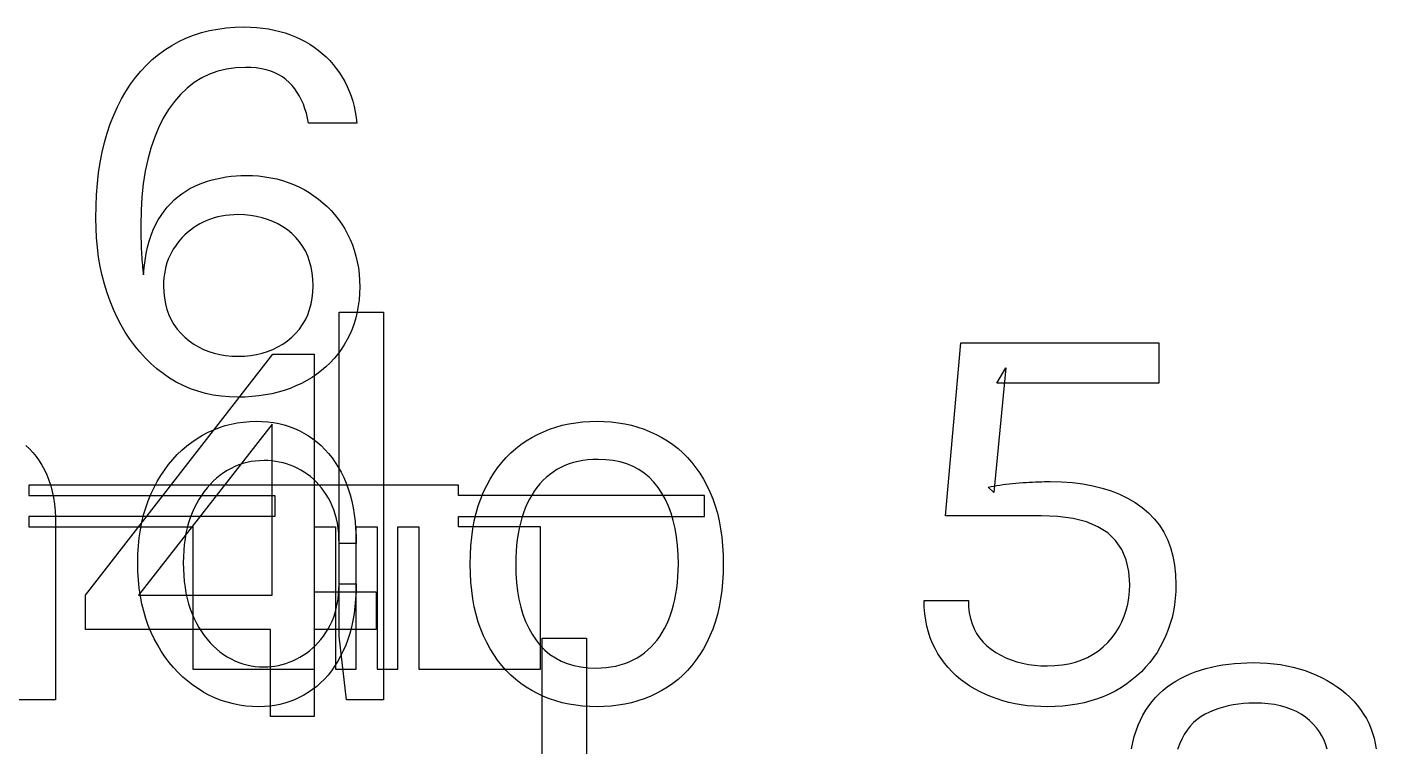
# Model space of a CAD drawing. Header units: millimetres. Extents: x -9.5 to 46, y -0.8 to 34.7.
# Drawn here: x 17.22 to 45.69, y 19.02 to 34.19 of the extents above; entities that cross this region are included whole.
import ezdxf

# ---------------------------------------------------------------- set-up
doc = ezdxf.new("R2010")
doc.units = ezdxf.units.MM
doc.layers.get('0').update_dxf_attribs({"linetype": 'CONTINUOUS'})

msp = doc.modelspace()

# ---------------------------------------------------------------- linework, layer by layer
for p, q in [((21.247, 34.149), (21.428, 34.173)), ((21.428, 34.173), (21.614, 34.187)), ((21.614, 34.187), (21.806, 34.192)), ((21.806, 34.192), (21.806, 34.192)), ((21.806, 34.192), (21.939, 34.19)), ((21.939, 34.19), (22.068, 34.182)), ((22.068, 34.182), (22.195, 34.169)), ((22.195, 34.169), (22.318, 34.151)), ((20.275, 33.803), (20.423, 33.885)), ((20.423, 33.885), (20.577, 33.957)), ((20.577, 33.957), (20.737, 34.019)), ((20.737, 34.019), (20.901, 34.072)), ((20.901, 34.072), (21.071, 34.115)), ((21.071, 34.115), (21.247, 34.149)), ((22.318, 34.151), (22.438, 34.128)), ((22.438, 34.128), (22.555, 34.1)), ((22.555, 34.1), (22.669, 34.067)), ((22.669, 34.067), (22.779, 34.029)), ((22.779, 34.029), (22.887, 33.986)), ((22.887, 33.986), (22.991, 33.937)), ((22.991, 33.937), (23.091, 33.884)), ((23.091, 33.884), (23.188, 33.827)), ((19.864, 33.503), (19.995, 33.612)), ((19.995, 33.612), (20.132, 33.712)), ((20.132, 33.712), (20.275, 33.803)), ((23.188, 33.827), (23.28, 33.766)), ((23.28, 33.766), (23.369, 33.701)), ((23.369, 33.701), (23.453, 33.632)), ((23.453, 33.632), (23.533, 33.559)), ((19.622, 33.261), (19.74, 33.386)), ((19.74, 33.386), (19.864, 33.503)), ((21.628, 33.331), (21.435, 33.305)), ((21.83, 33.34), (21.628, 33.331)), ((21.948, 33.337), (21.83, 33.34)), ((21.83, 33.34), (21.83, 33.34)), ((22.061, 33.327), (21.948, 33.337)), ((22.168, 33.312), (22.061, 33.327)), ((22.269, 33.289), (22.168, 33.312)), ((23.533, 33.559), (23.609, 33.482)), ((23.609, 33.482), (23.681, 33.401)), ((23.681, 33.401), (23.749, 33.315)), ((23.749, 33.315), (23.813, 33.226)), ((19.406, 32.984), (19.511, 33.126)), ((19.511, 33.126), (19.622, 33.261)), ((20.909, 33.117), (20.751, 33.019)), ((21.075, 33.198), (20.909, 33.117)), ((21.251, 33.26), (21.075, 33.198)), ((21.435, 33.305), (21.251, 33.26)), ((22.364, 33.261), (22.269, 33.289)), ((22.453, 33.226), (22.364, 33.261)), ((22.537, 33.184), (22.453, 33.226)), ((22.615, 33.137), (22.537, 33.184)), ((22.687, 33.083), (22.615, 33.137)), ((22.754, 33.022), (22.687, 33.083)), ((22.815, 32.956), (22.754, 33.022)), ((23.813, 33.226), (23.872, 33.134)), ((23.872, 33.134), (23.927, 33.038)), ((23.927, 33.038), (23.976, 32.939)), ((19.216, 32.673), (19.308, 32.833)), ((19.308, 32.833), (19.406, 32.984)), ((20.463, 32.77), (20.332, 32.619)), ((20.603, 32.904), (20.463, 32.77)), ((20.751, 33.019), (20.603, 32.904)), ((22.872, 32.886), (22.815, 32.956)), ((22.924, 32.811), (22.872, 32.886)), ((22.972, 32.732), (22.924, 32.811)), ((23.976, 32.939), (24.02, 32.837)), ((24.02, 32.837), (24.06, 32.733)), ((19.052, 32.329), (19.131, 32.506)), ((19.131, 32.506), (19.216, 32.673)), ((20.332, 32.619), (20.21, 32.449)), ((23.015, 32.649), (22.972, 32.732)), ((23.053, 32.561), (23.015, 32.649)), ((23.087, 32.468), (23.053, 32.561)), ((23.117, 32.371), (23.087, 32.468)), ((24.06, 32.733), (24.094, 32.625)), ((24.094, 32.625), (24.123, 32.514)), ((24.123, 32.514), (24.148, 32.401)), ((18.98, 32.145), (19.052, 32.329)), ((20.098, 32.265), (19.998, 32.067)), ((20.21, 32.449), (20.098, 32.265)), ((23.142, 32.27), (23.117, 32.371)), ((23.162, 32.164), (23.142, 32.27)), ((24.148, 32.401), (24.167, 32.284)), ((24.167, 32.284), (24.182, 32.164)), ((18.859, 31.755), (18.916, 31.953)), ((18.916, 31.953), (18.98, 32.145)), ((19.998, 32.067), (19.91, 31.856)), ((24.182, 32.164), (23.162, 32.164)), ((24.182, 32.164), (24.182, 32.164)), ((18.81, 31.549), (18.859, 31.755)), ((19.834, 31.632), (19.769, 31.395)), ((19.91, 31.856), (19.834, 31.632)), ((18.734, 31.115), (18.768, 31.335)), ((18.768, 31.335), (18.81, 31.549)), ((19.769, 31.395), (19.716, 31.146)), ((18.708, 30.887), (18.734, 31.115)), ((19.716, 31.146), (19.675, 30.883)), ((21.327, 31.012), (21.428, 31.029)), ((21.428, 31.029), (21.53, 31.043)), ((21.53, 31.043), (21.633, 31.053)), ((21.633, 31.053), (21.737, 31.058)), ((21.737, 31.058), (21.842, 31.06)), ((21.842, 31.06), (21.842, 31.06)), ((21.842, 31.06), (21.977, 31.057)), ((21.977, 31.057), (22.11, 31.048)), ((22.11, 31.048), (22.24, 31.033)), ((22.24, 31.033), (22.367, 31.012)), ((18.689, 30.652), (18.708, 30.887)), ((19.675, 30.883), (19.645, 30.607)), ((20.57, 30.729), (20.657, 30.781)), ((20.657, 30.781), (20.747, 30.827)), ((20.747, 30.827), (20.84, 30.868)), ((20.84, 30.868), (20.935, 30.905)), ((20.935, 30.905), (21.032, 30.937)), ((21.032, 30.937), (21.129, 30.966)), ((21.129, 30.966), (21.228, 30.991)), ((21.228, 30.991), (21.327, 31.012)), ((22.367, 31.012), (22.491, 30.985)), ((22.491, 30.985), (22.612, 30.952)), ((22.612, 30.952), (22.73, 30.913)), ((22.73, 30.913), (22.846, 30.868)), ((22.846, 30.868), (22.959, 30.817)), ((22.959, 30.817), (23.069, 30.76)), ((23.069, 30.76), (23.175, 30.698)), ((18.678, 30.41), (18.689, 30.652)), ((19.645, 30.607), (19.628, 30.318)), ((20.183, 30.39), (20.254, 30.469)), ((20.254, 30.469), (20.328, 30.542)), ((20.328, 30.542), (20.406, 30.609)), ((20.406, 30.609), (20.486, 30.672)), ((20.486, 30.672), (20.57, 30.729)), ((23.175, 30.698), (23.277, 30.631)), ((23.277, 30.631), (23.374, 30.559)), ((23.374, 30.559), (23.467, 30.483)), ((23.467, 30.483), (23.555, 30.402)), ((18.674, 30.16), (18.678, 30.41)), ((19.628, 30.318), (19.622, 30.016)), ((19.99, 30.122), (20.051, 30.217)), ((20.051, 30.217), (20.115, 30.306)), ((20.115, 30.306), (20.183, 30.39)), ((21.248, 30.183), (21.168, 30.162)), ((21.329, 30.201), (21.248, 30.183)), ((21.413, 30.215), (21.329, 30.201)), ((21.498, 30.224), (21.413, 30.215)), ((21.585, 30.23), (21.498, 30.224)), ((21.674, 30.232), (21.585, 30.23)), ((21.808, 30.228), (21.674, 30.232)), ((21.674, 30.232), (21.674, 30.232)), ((21.938, 30.216), (21.808, 30.228)), ((22.063, 30.196), (21.938, 30.216)), ((22.184, 30.168), (22.063, 30.196)), ((23.555, 30.402), (23.638, 30.317)), ((23.638, 30.317), (23.717, 30.227)), ((23.717, 30.227), (23.792, 30.132)), ((18.678, 29.948), (18.674, 30.16)), ((18.674, 30.16), (18.674, 30.16)), ((18.689, 29.739), (18.678, 29.948)), ((19.622, 30.016), (19.622, 30.016)), ((19.622, 30.016), (19.622, 29.971)), ((19.622, 29.971), (19.622, 29.925)), ((19.622, 29.925), (19.623, 29.877)), ((19.841, 29.796), (19.885, 29.911)), ((19.885, 29.911), (19.935, 30.02)), ((19.935, 30.02), (19.99, 30.122)), ((20.671, 29.907), (20.61, 29.858)), ((20.734, 29.953), (20.671, 29.907)), ((20.801, 29.997), (20.734, 29.953)), ((20.87, 30.037), (20.801, 29.997)), ((20.942, 30.074), (20.87, 30.037)), ((21.015, 30.107), (20.942, 30.074)), ((21.091, 30.137), (21.015, 30.107)), ((21.168, 30.162), (21.091, 30.137)), ((22.299, 30.132), (22.184, 30.168)), ((22.41, 30.089), (22.299, 30.132)), ((22.517, 30.037), (22.41, 30.089)), ((22.619, 29.977), (22.517, 30.037)), ((22.716, 29.909), (22.619, 29.977)), ((22.808, 29.833), (22.716, 29.909)), ((23.792, 30.132), (23.862, 30.033)), ((23.862, 30.033), (23.927, 29.929)), ((23.927, 29.929), (23.987, 29.821)), ((18.707, 29.536), (18.689, 29.739)), ((19.623, 29.877), (19.624, 29.828)), ((19.624, 29.828), (19.625, 29.777)), ((19.625, 29.777), (19.626, 29.725)), ((19.626, 29.725), (19.628, 29.672)), ((19.628, 29.672), (19.63, 29.617)), ((19.63, 29.617), (19.632, 29.561)), ((19.767, 29.544), (19.801, 29.673)), ((19.801, 29.673), (19.841, 29.796)), ((20.398, 29.633), (20.352, 29.57)), ((20.446, 29.694), (20.398, 29.633)), ((20.498, 29.751), (20.446, 29.694)), ((20.553, 29.806), (20.498, 29.751)), ((20.61, 29.858), (20.553, 29.806)), ((22.893, 29.75), (22.808, 29.833)), ((22.97, 29.661), (22.893, 29.75)), ((23.037, 29.567), (22.97, 29.661)), ((23.987, 29.821), (24.04, 29.71)), ((24.04, 29.71), (24.088, 29.596)), ((18.733, 29.336), (18.707, 29.536)), ((18.767, 29.141), (18.733, 29.336)), ((19.632, 29.561), (19.634, 29.503)), ((19.634, 29.503), (19.637, 29.445)), ((19.637, 29.445), (19.64, 29.388)), ((19.64, 29.388), (19.643, 29.332)), ((19.643, 29.332), (19.647, 29.277)), ((19.714, 29.266), (19.738, 29.409)), ((19.738, 29.409), (19.767, 29.544)), ((20.234, 29.364), (20.203, 29.291)), ((20.27, 29.434), (20.234, 29.364)), ((20.309, 29.503), (20.27, 29.434)), ((20.352, 29.57), (20.309, 29.503)), ((23.096, 29.466), (23.037, 29.567)), ((23.145, 29.358), (23.096, 29.466)), ((23.186, 29.245), (23.145, 29.358)), ((24.088, 29.596), (24.128, 29.479)), ((24.128, 29.479), (24.163, 29.358)), ((24.163, 29.358), (24.191, 29.235)), ((18.808, 28.95), (18.767, 29.141)), ((19.647, 29.277), (19.652, 29.222)), ((19.652, 29.222), (19.657, 29.168)), ((19.657, 29.168), (19.662, 29.115)), ((19.662, 29.115), (19.668, 29.063)), ((19.668, 29.063), (19.675, 29.011)), ((19.682, 28.96), (19.695, 29.116)), ((19.695, 29.116), (19.714, 29.266)), ((20.135, 29.063), (20.121, 28.983)), ((20.154, 29.141), (20.135, 29.063)), ((20.176, 29.217), (20.154, 29.141)), ((20.203, 29.291), (20.176, 29.217)), ((23.217, 29.126), (23.186, 29.245)), ((23.24, 29.001), (23.217, 29.126)), ((24.191, 29.235), (24.214, 29.108)), ((24.214, 29.108), (24.229, 28.978)), ((18.856, 28.764), (18.808, 28.95)), ((18.912, 28.582), (18.856, 28.764)), ((19.675, 29.011), (19.682, 28.96)), ((19.682, 28.96), (19.682, 28.96)), ((20.104, 28.818), (20.102, 28.732)), ((20.11, 28.901), (20.104, 28.818)), ((20.121, 28.983), (20.11, 28.901)), ((23.253, 28.87), (23.24, 29.001)), ((23.258, 28.732), (23.253, 28.87)), ((24.229, 28.978), (24.239, 28.845)), ((24.239, 28.845), (24.242, 28.708)), ((18.975, 28.404), (18.912, 28.582)), ((20.102, 28.732), (20.102, 28.732)), ((20.102, 28.732), (20.106, 28.598)), ((20.106, 28.598), (20.12, 28.47)), ((20.12, 28.47), (20.142, 28.347)), ((23.217, 28.347), (23.24, 28.47)), ((23.24, 28.47), (23.253, 28.598)), ((23.253, 28.598), (23.258, 28.732)), ((23.258, 28.732), (23.258, 28.732)), ((24.239, 28.571), (24.229, 28.437)), ((24.242, 28.708), (24.239, 28.571)), ((24.242, 28.708), (24.242, 28.708)), ((19.046, 28.231), (18.975, 28.404)), ((19.123, 28.064), (19.046, 28.231)), ((20.142, 28.347), (20.174, 28.23)), ((20.174, 28.23), (20.214, 28.119)), ((23.145, 28.119), (23.186, 28.23)), ((23.186, 28.23), (23.217, 28.347)), ((24.213, 28.306), (24.19, 28.179)), ((24.229, 28.437), (24.213, 28.306)), ((19.207, 27.903), (19.123, 28.064)), ((19.296, 27.75), (19.207, 27.903)), ((20.214, 28.119), (20.264, 28.013)), ((20.264, 28.013), (20.322, 27.913)), ((20.322, 27.913), (20.39, 27.818)), ((22.97, 27.818), (23.037, 27.913)), ((23.037, 27.913), (23.096, 28.013)), ((23.096, 28.013), (23.145, 28.119)), ((23.808, 21.335), (23.808, 28.175)), ((23.808, 28.175), (24.744, 28.175)), ((24.125, 27.935), (24.083, 27.818)), ((24.161, 28.055), (24.125, 27.935)), ((24.19, 28.179), (24.161, 28.055)), ((24.744, 28.175), (24.744, 19.991)), ((19.392, 27.604), (19.296, 27.75)), ((20.39, 27.818), (20.466, 27.729)), ((20.466, 27.729), (20.552, 27.646)), ((20.552, 27.646), (20.644, 27.57)), ((22.716, 27.57), (22.808, 27.646)), ((22.808, 27.646), (22.893, 27.729)), ((22.893, 27.729), (22.97, 27.818)), ((24.035, 27.704), (23.979, 27.594)), ((24.083, 27.818), (24.035, 27.704)), ((19.494, 27.465), (19.392, 27.604)), ((19.601, 27.334), (19.494, 27.465)), ((19.715, 27.209), (19.601, 27.334)), ((20.644, 27.57), (20.741, 27.501)), ((20.741, 27.501), (20.842, 27.441)), ((20.842, 27.441), (20.947, 27.389)), ((20.947, 27.389), (21.057, 27.345)), ((21.057, 27.345), (21.172, 27.309)), ((22.184, 27.309), (22.299, 27.345)), ((22.299, 27.345), (22.41, 27.389)), ((22.41, 27.389), (22.517, 27.441)), ((22.517, 27.441), (22.619, 27.501)), ((22.619, 27.501), (22.716, 27.57)), ((23.851, 27.385), (23.778, 27.287)), ((23.918, 27.487), (23.851, 27.385)), ((23.979, 27.594), (23.918, 27.487)), ((36.606, 23.879), (36.93, 27.527)), ((36.93, 27.527), (41.106, 27.527)), ((41.106, 27.527), (41.106, 26.675)), ((18.458, 22.199), (22.406, 27.287)), ((19.835, 27.092), (19.715, 27.209)), ((19.961, 26.981), (19.835, 27.092)), ((21.172, 27.309), (21.291, 27.28)), ((21.291, 27.28), (21.414, 27.26)), ((21.414, 27.26), (21.542, 27.248)), ((21.542, 27.248), (21.674, 27.244)), ((21.674, 27.244), (21.808, 27.248)), ((21.674, 27.244), (21.674, 27.244)), ((21.674, 27.244), (21.674, 27.244)), ((21.808, 27.248), (21.938, 27.26)), ((21.938, 27.26), (22.063, 27.28)), ((22.063, 27.28), (22.184, 27.309)), ((22.406, 27.287), (23.282, 27.287)), ((23.282, 27.287), (23.282, 22.271)), ((23.618, 27.105), (23.53, 27.021)), ((23.701, 27.193), (23.618, 27.105)), ((23.778, 27.287), (23.701, 27.193)), ((20.093, 26.878), (19.961, 26.981)), ((20.23, 26.784), (20.093, 26.878)), ((20.372, 26.699), (20.23, 26.784)), ((23.236, 26.797), (23.128, 26.732)), ((23.339, 26.867), (23.236, 26.797)), ((23.437, 26.941), (23.339, 26.867)), ((23.53, 27.021), (23.437, 26.941)), ((37.878, 26.999), (37.626, 24.371)), ((37.686, 26.675), (37.878, 26.999)), ((20.519, 26.624), (20.372, 26.699)), ((20.67, 26.559), (20.519, 26.624)), ((20.826, 26.505), (20.67, 26.559)), ((20.986, 26.46), (20.826, 26.505)), ((22.522, 26.485), (22.39, 26.453)), ((22.651, 26.523), (22.522, 26.485)), ((22.776, 26.566), (22.651, 26.523)), ((22.897, 26.616), (22.776, 26.566)), ((23.015, 26.671), (22.897, 26.616)), ((23.128, 26.732), (23.015, 26.671)), ((41.106, 26.675), (37.686, 26.675)), ((21.151, 26.425), (20.986, 26.46)), ((21.321, 26.4), (21.151, 26.425)), ((21.495, 26.385), (21.321, 26.4)), ((21.674, 26.38), (21.495, 26.385)), ((21.824, 26.383), (21.674, 26.38)), ((21.674, 26.38), (21.674, 26.38)), ((21.674, 26.38), (21.674, 26.38)), ((21.971, 26.392), (21.824, 26.383)), ((22.115, 26.406), (21.971, 26.392)), ((22.254, 26.427), (22.115, 26.406)), ((22.39, 26.453), (22.254, 26.427)), ((22.394, 25.811), (19.574, 22.199)), ((20.925, 25.577), (21.042, 25.639)), ((21.042, 25.639), (21.161, 25.693)), ((21.161, 25.693), (21.282, 25.74)), ((21.282, 25.74), (21.405, 25.78)), ((21.405, 25.78), (21.531, 25.813)), ((21.531, 25.813), (21.659, 25.838)), ((21.659, 25.838), (21.789, 25.856)), ((21.789, 25.856), (21.921, 25.867)), ((21.921, 25.867), (22.056, 25.871)), ((22.056, 25.871), (22.056, 25.871)), ((22.056, 25.871), (22.18, 25.868)), ((22.18, 25.868), (22.302, 25.859)), ((22.302, 25.859), (22.42, 25.843)), ((22.394, 22.199), (22.394, 25.811)), ((22.42, 25.843), (22.535, 25.822)), ((22.535, 25.822), (22.647, 25.795)), ((22.647, 25.795), (22.757, 25.761)), ((22.757, 25.761), (22.863, 25.721)), ((22.863, 25.721), (22.966, 25.675)), ((22.966, 25.675), (23.066, 25.623)), ((23.066, 25.623), (23.163, 25.565)), ((27.995, 25.594), (28.121, 25.652)), ((28.121, 25.652), (28.25, 25.703)), ((28.25, 25.703), (28.382, 25.748)), ((28.382, 25.748), (28.518, 25.786)), ((28.518, 25.786), (28.658, 25.816)), ((28.658, 25.816), (28.801, 25.84)), ((28.801, 25.84), (28.947, 25.857)), ((28.947, 25.857), (29.097, 25.868)), ((29.097, 25.868), (29.25, 25.871)), ((29.25, 25.871), (29.25, 25.871)), ((29.25, 25.871), (29.402, 25.868)), ((29.402, 25.868), (29.55, 25.857)), ((29.55, 25.857), (29.696, 25.84)), ((29.696, 25.84), (29.838, 25.816)), ((29.838, 25.816), (29.976, 25.786)), ((29.976, 25.786), (30.112, 25.748)), ((30.112, 25.748), (30.244, 25.703)), ((30.244, 25.703), (30.373, 25.652)), ((30.373, 25.652), (30.498, 25.594)), ((17.194, 25.362), (17.272, 25.289)), ((20.491, 25.262), (20.593, 25.35)), ((20.593, 25.35), (20.699, 25.432)), ((20.699, 25.432), (20.811, 25.508)), ((20.811, 25.508), (20.925, 25.577)), ((23.163, 25.565), (23.256, 25.501)), ((23.256, 25.501), (23.345, 25.432)), ((23.345, 25.432), (23.43, 25.357)), ((23.43, 25.357), (23.51, 25.277)), ((27.534, 25.294), (27.642, 25.379)), ((27.642, 25.379), (27.755, 25.457)), ((27.755, 25.457), (27.873, 25.529)), ((27.873, 25.529), (27.995, 25.594)), ((30.498, 25.594), (30.621, 25.529)), ((30.621, 25.529), (30.739, 25.457)), ((30.739, 25.457), (30.852, 25.379)), ((30.852, 25.379), (30.959, 25.294)), ((17.272, 25.289), (17.345, 25.21)), ((17.345, 25.21), (17.414, 25.127)), ((17.414, 25.127), (17.478, 25.038)), ((20.211, 24.961), (20.3, 25.068)), ((20.3, 25.068), (20.393, 25.168)), ((20.393, 25.168), (20.491, 25.262)), ((23.51, 25.277), (23.586, 25.192)), ((23.586, 25.192), (23.658, 25.101)), ((23.658, 25.101), (23.726, 25.004)), ((27.241, 25.001), (27.333, 25.105)), ((27.333, 25.105), (27.431, 25.203)), ((27.431, 25.203), (27.534, 25.294)), ((29.055, 25.056), (28.951, 25.043)), ((29.163, 25.064), (29.055, 25.056)), ((29.274, 25.067), (29.163, 25.064)), ((29.438, 25.061), (29.274, 25.067)), ((29.274, 25.067), (29.274, 25.067)), ((29.593, 25.043), (29.438, 25.061)), ((30.959, 25.294), (31.062, 25.203)), ((31.062, 25.203), (31.159, 25.105)), ((31.159, 25.105), (31.251, 25.001)), ((17.478, 25.038), (17.538, 24.944)), ((17.538, 24.944), (17.592, 24.844)), ((17.592, 24.844), (17.641, 24.739)), ((20.047, 24.729), (20.127, 24.848)), ((20.127, 24.848), (20.211, 24.961)), ((21.369, 24.782), (21.293, 24.728)), ((21.447, 24.832), (21.369, 24.782)), ((21.527, 24.876), (21.447, 24.832)), ((21.608, 24.915), (21.527, 24.876)), ((21.691, 24.949), (21.608, 24.915)), ((21.776, 24.978), (21.691, 24.949)), ((21.862, 25.001), (21.776, 24.978)), ((21.95, 25.02), (21.862, 25.001)), ((22.04, 25.033), (21.95, 25.02)), ((22.131, 25.04), (22.04, 25.033)), ((22.224, 25.043), (22.131, 25.04)), ((22.306, 25.041), (22.224, 25.043)), ((22.224, 25.043), (22.224, 25.043)), ((22.387, 25.035), (22.306, 25.041)), ((22.467, 25.025), (22.387, 25.035)), ((22.546, 25.011), (22.467, 25.025)), ((22.624, 24.993), (22.546, 25.011)), ((22.701, 24.971), (22.624, 24.993)), ((22.777, 24.945), (22.701, 24.971)), ((22.851, 24.914), (22.777, 24.945)), ((22.925, 24.88), (22.851, 24.914)), ((22.998, 24.842), (22.925, 24.88)), ((23.068, 24.8), (22.998, 24.842)), ((23.136, 24.754), (23.068, 24.8)), ((23.726, 25.004), (23.79, 24.903)), ((23.79, 24.903), (23.849, 24.796)), ((23.849, 24.796), (23.904, 24.683)), ((26.994, 24.649), (27.071, 24.773)), ((27.071, 24.773), (27.153, 24.89)), ((27.153, 24.89), (27.241, 25.001)), ((28.323, 24.8), (28.247, 24.744)), ((28.402, 24.851), (28.323, 24.8)), ((28.485, 24.896), (28.402, 24.851)), ((28.571, 24.936), (28.485, 24.896)), ((28.661, 24.971), (28.571, 24.936)), ((28.754, 25), (28.661, 24.971)), ((28.851, 25.024), (28.754, 25)), ((28.951, 25.043), (28.851, 25.024)), ((29.74, 25.014), (29.593, 25.043)), ((29.879, 24.972), (29.74, 25.014)), ((30.01, 24.919), (29.879, 24.972)), ((30.133, 24.854), (30.01, 24.919)), ((30.247, 24.777), (30.133, 24.854)), ((30.353, 24.689), (30.247, 24.777)), ((31.251, 25.001), (31.338, 24.89)), ((31.338, 24.89), (31.42, 24.773)), ((31.42, 24.773), (31.497, 24.649)), ((22.455, 24.523), (17.26, 24.523)), ((17.26, 24.523), (17.26, 24.303)), ((17.641, 24.739), (17.685, 24.628)), ((17.685, 24.628), (17.722, 24.511)), ((17.722, 24.511), (17.754, 24.388)), ((19.902, 24.473), (19.972, 24.604)), ((19.972, 24.604), (20.047, 24.729)), ((21.084, 24.538), (21.021, 24.466)), ((21.15, 24.605), (21.084, 24.538)), ((21.22, 24.669), (21.15, 24.605)), ((21.293, 24.728), (21.22, 24.669)), ((26.324, 24.523), (22.455, 24.523)), ((23.201, 24.704), (23.136, 24.754)), ((23.264, 24.651), (23.201, 24.704)), ((23.324, 24.594), (23.264, 24.651)), ((23.381, 24.533), (23.324, 24.594)), ((23.435, 24.468), (23.381, 24.533)), ((23.904, 24.683), (23.954, 24.565)), ((23.954, 24.565), (23.999, 24.443)), ((26.324, 24.303), (26.324, 24.523)), ((26.856, 24.381), (26.922, 24.518)), ((26.922, 24.518), (26.994, 24.649)), ((28.043, 24.55), (27.982, 24.476)), ((28.107, 24.619), (28.043, 24.55)), ((28.175, 24.684), (28.107, 24.619)), ((28.247, 24.744), (28.175, 24.684)), ((30.45, 24.588), (30.353, 24.689)), ((30.54, 24.476), (30.45, 24.588)), ((31.497, 24.649), (31.569, 24.518)), ((31.569, 24.518), (31.634, 24.381)), ((37.506, 24.479), (37.564, 24.492)), ((37.564, 24.492), (37.624, 24.504)), ((37.624, 24.504), (37.685, 24.515)), ((37.685, 24.515), (37.749, 24.526)), ((37.749, 24.526), (37.813, 24.535)), ((37.813, 24.535), (37.879, 24.544)), ((37.879, 24.544), (37.947, 24.552)), ((37.947, 24.552), (38.016, 24.56)), ((38.016, 24.56), (38.087, 24.566)), ((38.087, 24.566), (38.16, 24.572)), ((38.16, 24.572), (38.232, 24.577)), ((38.232, 24.577), (38.303, 24.582)), ((38.303, 24.582), (38.372, 24.586)), ((38.372, 24.586), (38.44, 24.589)), ((38.44, 24.589), (38.506, 24.592)), ((38.506, 24.592), (38.571, 24.595)), ((38.571, 24.595), (38.634, 24.597)), ((38.634, 24.597), (38.695, 24.598)), ((38.695, 24.598), (38.755, 24.599)), ((38.755, 24.599), (38.814, 24.599)), ((38.814, 24.599), (38.814, 24.599)), ((38.814, 24.599), (39.053, 24.594)), ((39.053, 24.594), (39.283, 24.577)), ((39.283, 24.577), (39.502, 24.55)), ((39.502, 24.55), (39.711, 24.512)), ((39.711, 24.512), (39.91, 24.463)), ((17.26, 24.303), (22.455, 24.303)), ((17.754, 24.388), (17.78, 24.26)), ((17.78, 24.26), (17.8, 24.125)), ((19.779, 24.194), (19.837, 24.336)), ((19.837, 24.336), (19.902, 24.473)), ((20.849, 24.222), (20.798, 24.132)), ((20.903, 24.308), (20.849, 24.222)), ((20.96, 24.389), (20.903, 24.308)), ((21.021, 24.466), (20.96, 24.389)), ((22.455, 24.303), (22.455, 23.863)), ((23.487, 24.399), (23.435, 24.468)), ((23.536, 24.327), (23.487, 24.399)), ((23.583, 24.251), (23.536, 24.327)), ((23.625, 24.171), (23.583, 24.251)), ((23.999, 24.443), (24.038, 24.316)), ((24.038, 24.316), (24.073, 24.184)), ((31.52, 24.303), (26.324, 24.303)), ((26.744, 24.088), (26.796, 24.238)), ((26.796, 24.238), (26.856, 24.381)), ((27.822, 24.227), (27.777, 24.135)), ((27.872, 24.314), (27.822, 24.227)), ((27.925, 24.398), (27.872, 24.314)), ((27.982, 24.476), (27.925, 24.398)), ((30.621, 24.353), (30.54, 24.476)), ((30.693, 24.222), (30.621, 24.353)), ((30.757, 24.082), (30.693, 24.222)), ((31.52, 23.863), (31.52, 24.303)), ((31.634, 24.381), (31.693, 24.238)), ((31.693, 24.238), (31.745, 24.088)), ((37.626, 24.371), (37.506, 24.479)), ((39.91, 24.463), (40.099, 24.402)), ((40.099, 24.402), (40.277, 24.331)), ((40.277, 24.331), (40.446, 24.25)), ((40.446, 24.25), (40.604, 24.157)), ((17.8, 24.125), (17.814, 23.985)), ((17.814, 23.985), (17.823, 23.839)), ((19.683, 23.896), (19.727, 24.048)), ((19.727, 24.048), (19.779, 24.194)), ((20.707, 23.94), (20.667, 23.837)), ((20.751, 24.038), (20.707, 23.94)), ((20.798, 24.132), (20.751, 24.038)), ((23.664, 24.088), (23.625, 24.171)), ((23.697, 24.001), (23.664, 24.088)), ((23.727, 23.91), (23.697, 24.001)), ((24.073, 24.184), (24.102, 24.047)), ((24.102, 24.047), (24.125, 23.905)), ((26.661, 23.769), (26.699, 23.931)), ((26.699, 23.931), (26.744, 24.088)), ((27.696, 23.937), (27.662, 23.832)), ((27.735, 24.038), (27.696, 23.937)), ((27.777, 24.135), (27.735, 24.038)), ((30.812, 23.934), (30.757, 24.082)), ((30.859, 23.776), (30.812, 23.934)), ((31.745, 24.088), (31.789, 23.931)), ((31.789, 23.931), (31.827, 23.769)), ((40.604, 24.157), (40.752, 24.053)), ((40.752, 24.053), (40.887, 23.938)), ((40.887, 23.938), (41.009, 23.813)), ((22.455, 23.863), (17.26, 23.863)), ((17.26, 23.863), (17.26, 23.643)), ((17.26, 23.643), (20.724, 23.643)), ((17.823, 23.839), (17.826, 23.687)), ((17.826, 23.687), (17.826, 23.687)), ((17.826, 23.687), (17.826, 19.991)), ((19.614, 23.578), (19.645, 23.74)), ((19.645, 23.74), (19.683, 23.896)), ((20.633, 23.731), (20.603, 23.621)), ((20.667, 23.837), (20.633, 23.731)), ((20.724, 23.643), (20.724, 20.643)), ((23.289, 20.643), (23.289, 23.643)), ((23.289, 23.643), (23.729, 23.643)), ((23.751, 23.816), (23.727, 23.91)), ((23.729, 23.643), (23.729, 20.643)), ((23.772, 23.718), (23.751, 23.816)), ((23.787, 23.617), (23.772, 23.718)), ((24.125, 23.905), (24.144, 23.759)), ((24.144, 23.759), (24.157, 23.608)), ((24.17, 20.643), (24.17, 23.643)), ((24.17, 23.643), (24.609, 23.643)), ((24.609, 23.643), (24.609, 20.643)), ((25.05, 20.643), (25.05, 23.643)), ((25.05, 23.643), (25.49, 23.643)), ((25.49, 23.643), (25.49, 20.643)), ((26.324, 23.643), (26.324, 23.863)), ((26.324, 23.863), (31.52, 23.863)), ((28.056, 23.643), (26.324, 23.643)), ((26.629, 23.6), (26.661, 23.769)), ((27.632, 23.724), (27.606, 23.612)), ((27.662, 23.832), (27.632, 23.724)), ((28.056, 20.643), (28.056, 23.643)), ((30.897, 23.61), (30.859, 23.776)), ((31.827, 23.769), (31.858, 23.6)), ((38.622, 23.879), (36.606, 23.879)), ((38.977, 23.864), (38.622, 23.879)), ((38.622, 23.879), (38.622, 23.879)), ((39.296, 23.821), (38.977, 23.864)), ((39.576, 23.748), (39.296, 23.821)), ((39.82, 23.647), (39.576, 23.748)), ((40.026, 23.516), (39.82, 23.647)), ((41.009, 23.813), (41.116, 23.677)), ((41.116, 23.677), (41.209, 23.531)), ((19.573, 23.24), (19.59, 23.412)), ((19.59, 23.412), (19.614, 23.578)), ((20.557, 23.39), (20.54, 23.269)), ((20.577, 23.508), (20.557, 23.39)), ((20.603, 23.621), (20.577, 23.508)), ((23.799, 23.512), (23.787, 23.617)), ((23.805, 23.403), (23.799, 23.512)), ((23.808, 23.291), (23.805, 23.403)), ((24.157, 23.608), (24.165, 23.452)), ((24.165, 23.452), (24.168, 23.291)), ((26.588, 23.242), (26.605, 23.424)), ((26.605, 23.424), (26.629, 23.6)), ((27.566, 23.376), (27.552, 23.252)), ((27.584, 23.496), (27.566, 23.376)), ((27.606, 23.612), (27.584, 23.496)), ((30.927, 23.435), (30.897, 23.61)), ((30.949, 23.252), (30.927, 23.435)), ((31.858, 23.6), (31.883, 23.424)), ((31.883, 23.424), (31.9, 23.242)), ((40.194, 23.356), (40.026, 23.516)), ((40.325, 23.168), (40.194, 23.356)), ((41.209, 23.531), (41.287, 23.374)), ((41.287, 23.374), (41.351, 23.206)), ((19.56, 22.883), (19.563, 23.064)), ((19.563, 23.064), (19.573, 23.24)), ((20.529, 23.144), (20.522, 23.016)), ((20.54, 23.269), (20.529, 23.144)), ((24.168, 23.291), (23.808, 23.291)), ((24.168, 23.291), (24.168, 23.291)), ((26.577, 23.054), (26.588, 23.242)), ((27.542, 23.125), (27.536, 22.994)), ((27.552, 23.252), (27.542, 23.125)), ((30.961, 23.06), (30.949, 23.252)), ((30.966, 22.859), (30.961, 23.06)), ((31.9, 23.242), (31.91, 23.054)), ((40.419, 22.95), (40.325, 23.168)), ((41.351, 23.206), (41.401, 23.027)), ((19.563, 22.701), (19.56, 22.883)), ((19.56, 22.883), (19.56, 22.883)), ((20.522, 23.016), (20.52, 22.883)), ((20.52, 22.883), (20.52, 22.883)), ((20.52, 22.883), (20.522, 22.748)), ((26.574, 22.859), (26.577, 23.054)), ((26.577, 22.665), (26.574, 22.859)), ((26.574, 22.859), (26.574, 22.859)), ((27.536, 22.994), (27.534, 22.859)), ((27.534, 22.859), (27.534, 22.859)), ((27.534, 22.859), (27.538, 22.66)), ((30.964, 22.725), (30.966, 22.859)), ((30.966, 22.859), (30.966, 22.859)), ((31.91, 23.054), (31.914, 22.859)), ((31.914, 22.859), (31.91, 22.665)), ((31.914, 22.859), (31.914, 22.859)), ((40.475, 22.703), (40.419, 22.95)), ((41.401, 23.027), (41.437, 22.838)), ((41.437, 22.838), (41.459, 22.638)), ((19.574, 22.523), (19.563, 22.701)), ((19.591, 22.35), (19.574, 22.523)), ((20.522, 22.748), (20.529, 22.617)), ((20.529, 22.617), (20.54, 22.49)), ((20.54, 22.49), (20.557, 22.367)), ((26.588, 22.478), (26.577, 22.665)), ((27.538, 22.66), (27.551, 22.47)), ((30.948, 22.469), (30.958, 22.595)), ((30.958, 22.595), (30.964, 22.725)), ((31.91, 22.665), (31.9, 22.478)), ((40.494, 22.427), (40.475, 22.703)), ((41.459, 22.638), (41.466, 22.427)), ((19.615, 22.183), (19.591, 22.35)), ((20.557, 22.367), (20.577, 22.247)), ((20.577, 22.247), (20.603, 22.131)), ((23.282, 22.271), (24.59, 22.271)), ((23.787, 22.119), (23.798, 22.222)), ((23.798, 22.222), (23.805, 22.329)), ((23.805, 22.329), (23.808, 22.439)), ((23.808, 22.439), (23.808, 22.439)), ((23.808, 22.439), (24.168, 22.439)), ((24.165, 22.275), (24.157, 22.116)), ((24.168, 22.439), (24.165, 22.275)), ((24.59, 22.271), (24.59, 21.479)), ((26.605, 22.297), (26.588, 22.478)), ((26.629, 22.122), (26.605, 22.297)), ((27.551, 22.47), (27.572, 22.289)), ((27.572, 22.289), (27.602, 22.115)), ((30.893, 22.112), (30.915, 22.228)), ((30.915, 22.228), (30.933, 22.346)), ((30.933, 22.346), (30.948, 22.469)), ((31.883, 22.297), (31.858, 22.122)), ((31.9, 22.478), (31.883, 22.297)), ((40.475, 22.146), (40.489, 22.284)), ((40.489, 22.284), (40.494, 22.427)), ((40.494, 22.427), (40.494, 22.427)), ((41.462, 22.282), (41.452, 22.14)), ((41.466, 22.427), (41.462, 22.282)), ((41.466, 22.427), (41.466, 22.427)), ((18.458, 21.479), (18.458, 22.199)), ((18.458, 22.199), (18.458, 22.199)), ((19.574, 22.199), (22.394, 22.199)), ((19.647, 22.02), (19.615, 22.183)), ((19.685, 21.862), (19.647, 22.02)), ((20.603, 22.131), (20.633, 22.019)), ((20.633, 22.019), (20.667, 21.911)), ((22.394, 22.199), (22.394, 22.199)), ((23.723, 21.829), (23.749, 21.922)), ((23.749, 21.922), (23.77, 22.019)), ((23.77, 22.019), (23.787, 22.119)), ((24.143, 21.962), (24.124, 21.813)), ((24.157, 22.116), (24.143, 21.962)), ((26.661, 21.953), (26.629, 22.122)), ((26.699, 21.791), (26.661, 21.953)), ((27.602, 22.115), (27.641, 21.951)), ((27.641, 21.951), (27.688, 21.794)), ((30.837, 21.893), (30.867, 22.001)), ((30.867, 22.001), (30.893, 22.112)), ((31.827, 21.953), (31.789, 21.791)), ((31.858, 22.122), (31.827, 21.953)), ((36.154, 21.948), (36.15, 22.091)), ((36.15, 22.091), (36.15, 22.091)), ((36.15, 22.091), (37.086, 22.091)), ((36.166, 21.81), (36.154, 21.948)), ((37.086, 22.091), (37.09, 21.958)), ((37.09, 21.958), (37.105, 21.831)), ((40.419, 21.883), (40.452, 22.012)), ((40.452, 22.012), (40.475, 22.146)), ((41.436, 22.001), (41.413, 21.865)), ((41.452, 22.14), (41.436, 22.001)), ((19.73, 21.708), (19.685, 21.862)), ((19.782, 21.56), (19.73, 21.708)), ((20.667, 21.911), (20.707, 21.807)), ((20.707, 21.807), (20.751, 21.707)), ((20.751, 21.707), (20.798, 21.611)), ((23.618, 21.568), (23.658, 21.652)), ((23.658, 21.652), (23.693, 21.739)), ((23.693, 21.739), (23.723, 21.829)), ((24.099, 21.669), (24.069, 21.53)), ((24.124, 21.813), (24.099, 21.669)), ((26.744, 21.634), (26.699, 21.791)), ((27.688, 21.794), (27.744, 21.647)), ((27.744, 21.647), (27.808, 21.507)), ((30.723, 21.593), (30.765, 21.689)), ((30.765, 21.689), (30.803, 21.789)), ((30.803, 21.789), (30.837, 21.893)), ((31.789, 21.791), (31.745, 21.634)), ((36.185, 21.676), (36.166, 21.81)), ((36.21, 21.546), (36.185, 21.676)), ((37.105, 21.831), (37.129, 21.711)), ((37.129, 21.711), (37.163, 21.598)), ((40.266, 21.524), (40.326, 21.639)), ((40.326, 21.639), (40.377, 21.759)), ((40.377, 21.759), (40.419, 21.883)), ((41.383, 21.732), (41.347, 21.602)), ((41.413, 21.865), (41.383, 21.732)), ((22.358, 21.479), (18.458, 21.479)), ((19.842, 21.417), (19.782, 21.56)), ((19.908, 21.278), (19.842, 21.417)), ((20.798, 21.611), (20.849, 21.519)), ((20.849, 21.519), (20.903, 21.432)), ((20.903, 21.432), (20.96, 21.35)), ((20.96, 21.35), (21.021, 21.272)), ((22.358, 19.643), (22.358, 21.479)), ((24.59, 21.479), (23.282, 21.479)), ((23.282, 21.479), (23.282, 19.643)), ((23.475, 21.338), (23.526, 21.411)), ((23.526, 21.411), (23.574, 21.488)), ((23.574, 21.488), (23.618, 21.568)), ((24.034, 21.396), (23.993, 21.268)), ((24.069, 21.53), (24.034, 21.396)), ((26.796, 21.484), (26.744, 21.634)), ((26.856, 21.341), (26.796, 21.484)), ((27.808, 21.507), (27.881, 21.376)), ((27.881, 21.376), (27.963, 21.254)), ((30.574, 21.331), (30.627, 21.414)), ((30.627, 21.414), (30.677, 21.501)), ((30.677, 21.501), (30.723, 21.593)), ((31.693, 21.484), (31.634, 21.341)), ((31.745, 21.634), (31.693, 21.484)), ((36.243, 21.421), (36.21, 21.546)), ((36.282, 21.301), (36.243, 21.421)), ((37.163, 21.598), (37.206, 21.491)), ((37.206, 21.491), (37.26, 21.391)), ((37.26, 21.391), (37.322, 21.298)), ((40.117, 21.307), (40.196, 21.413)), ((40.196, 21.413), (40.266, 21.524)), ((41.254, 21.35), (41.198, 21.228)), ((41.304, 21.474), (41.254, 21.35)), ((41.347, 21.602), (41.304, 21.474)), ((19.98, 21.145), (19.908, 21.278)), ((20.056, 21.018), (19.98, 21.145)), ((21.021, 21.272), (21.084, 21.199)), ((21.084, 21.199), (21.15, 21.13)), ((21.15, 21.13), (21.22, 21.066)), ((21.22, 21.066), (21.293, 21.006)), ((23.183, 21.03), (23.246, 21.084)), ((23.246, 21.084), (23.307, 21.142)), ((23.307, 21.142), (23.366, 21.204)), ((23.366, 21.204), (23.422, 21.269)), ((23.422, 21.269), (23.475, 21.338)), ((23.964, 19.991), (23.808, 21.335)), ((23.947, 21.144), (23.895, 21.026)), ((23.993, 21.268), (23.947, 21.144)), ((26.922, 21.203), (26.856, 21.341)), ((26.994, 21.072), (26.922, 21.203)), ((27.071, 20.947), (26.994, 21.072)), ((27.963, 21.254), (28.052, 21.142)), ((28.052, 21.142), (28.15, 21.041)), ((28.091, 14.454), (28.091, 21.294)), ((28.091, 21.294), (29.027, 21.294)), ((29.027, 21.294), (29.027, 13.11)), ((30.322, 21.046), (30.391, 21.11)), ((30.391, 21.11), (30.455, 21.18)), ((30.455, 21.18), (30.516, 21.253)), ((30.516, 21.253), (30.574, 21.331)), ((31.497, 21.072), (31.42, 20.947)), ((31.569, 21.203), (31.497, 21.072)), ((31.634, 21.341), (31.569, 21.203)), ((36.329, 21.185), (36.282, 21.301)), ((36.382, 21.073), (36.329, 21.185)), ((36.442, 20.966), (36.382, 21.073)), ((37.322, 21.298), (37.395, 21.212)), ((37.395, 21.212), (37.477, 21.132)), ((37.477, 21.132), (37.569, 21.059)), ((39.829, 21.028), (39.932, 21.112)), ((39.932, 21.112), (40.029, 21.206)), ((40.029, 21.206), (40.117, 21.307)), ((41.136, 21.11), (41.067, 20.995)), ((41.198, 21.228), (41.136, 21.11)), ((20.138, 20.897), (20.056, 21.018)), ((20.223, 20.782), (20.138, 20.897)), ((20.314, 20.674), (20.223, 20.782)), ((21.293, 21.006), (21.369, 20.951)), ((21.369, 20.951), (21.447, 20.901)), ((21.447, 20.901), (21.527, 20.856)), ((21.527, 20.856), (21.608, 20.816)), ((21.608, 20.816), (21.691, 20.782)), ((21.691, 20.782), (21.776, 20.753)), ((22.682, 20.76), (22.756, 20.787)), ((22.756, 20.787), (22.83, 20.818)), ((22.83, 20.818), (22.904, 20.852)), ((22.904, 20.852), (22.977, 20.891)), ((22.977, 20.891), (23.048, 20.934)), ((23.048, 20.934), (23.117, 20.98)), ((23.117, 20.98), (23.183, 21.03)), ((23.778, 20.806), (23.714, 20.704)), ((23.838, 20.913), (23.778, 20.806)), ((23.895, 21.026), (23.838, 20.913)), ((27.153, 20.83), (27.071, 20.947)), ((27.241, 20.718), (27.153, 20.83)), ((28.15, 21.041), (28.256, 20.953)), ((28.256, 20.953), (28.371, 20.876)), ((28.371, 20.876), (28.493, 20.811)), ((28.493, 20.811), (28.623, 20.758)), ((29.835, 20.759), (29.925, 20.794)), ((29.925, 20.794), (30.011, 20.834)), ((30.011, 20.834), (30.094, 20.879)), ((30.094, 20.879), (30.174, 20.93)), ((30.174, 20.93), (30.25, 20.986)), ((30.25, 20.986), (30.322, 21.046)), ((31.338, 20.83), (31.251, 20.718)), ((31.42, 20.947), (31.338, 20.83)), ((36.51, 20.864), (36.442, 20.966)), ((36.583, 20.766), (36.51, 20.864)), ((37.569, 21.059), (37.667, 20.993)), ((37.667, 20.993), (37.771, 20.934)), ((37.771, 20.934), (37.878, 20.882)), ((37.878, 20.882), (37.99, 20.836)), ((37.99, 20.836), (38.106, 20.798)), ((38.106, 20.798), (38.227, 20.767)), ((39.209, 20.756), (39.346, 20.79)), ((39.346, 20.79), (39.477, 20.835)), ((39.477, 20.835), (39.601, 20.889)), ((39.601, 20.889), (39.719, 20.954)), ((39.719, 20.954), (39.829, 21.028)), ((40.913, 20.781), (40.827, 20.681)), ((40.992, 20.886), (40.913, 20.781)), ((41.067, 20.995), (40.992, 20.886)), ((20.409, 20.571), (20.314, 20.674)), ((20.51, 20.475), (20.409, 20.571)), ((20.724, 20.643), (23.289, 20.643)), ((21.776, 20.753), (21.862, 20.729)), ((21.862, 20.729), (21.95, 20.711)), ((21.95, 20.711), (22.04, 20.698)), ((22.04, 20.698), (22.131, 20.69)), ((22.131, 20.69), (22.224, 20.687)), ((22.224, 20.687), (22.301, 20.689)), ((22.224, 20.687), (22.224, 20.687)), ((22.301, 20.689), (22.379, 20.695)), ((22.379, 20.695), (22.455, 20.705)), ((22.455, 20.705), (22.531, 20.72)), ((22.531, 20.72), (22.607, 20.738)), ((22.607, 20.738), (22.682, 20.76)), ((23.574, 20.517), (23.498, 20.432)), ((23.646, 20.607), (23.574, 20.517)), ((23.714, 20.704), (23.646, 20.607)), ((23.729, 20.643), (24.17, 20.643)), ((24.609, 20.643), (25.05, 20.643)), ((25.49, 20.643), (28.056, 20.643)), ((27.333, 20.614), (27.241, 20.718)), ((27.431, 20.515), (27.333, 20.614)), ((27.534, 20.424), (27.431, 20.515)), ((28.623, 20.758), (28.762, 20.716)), ((28.762, 20.716), (28.908, 20.687)), ((28.908, 20.687), (29.063, 20.669)), ((29.063, 20.669), (29.226, 20.663)), ((29.226, 20.663), (29.336, 20.666)), ((29.226, 20.663), (29.226, 20.663)), ((29.226, 20.663), (29.226, 20.663)), ((29.336, 20.666), (29.442, 20.674)), ((29.442, 20.674), (29.545, 20.687)), ((29.545, 20.687), (29.645, 20.706)), ((29.645, 20.706), (29.742, 20.73)), ((29.742, 20.73), (29.835, 20.759)), ((31.062, 20.515), (30.959, 20.424)), ((31.159, 20.614), (31.062, 20.515)), ((31.251, 20.718), (31.159, 20.614)), ((36.661, 20.673), (36.583, 20.766)), ((36.743, 20.585), (36.661, 20.673)), ((36.83, 20.502), (36.743, 20.585)), ((36.922, 20.424), (36.83, 20.502)), ((38.227, 20.767), (38.352, 20.742)), ((38.352, 20.742), (38.482, 20.725)), ((38.482, 20.725), (38.615, 20.714)), ((38.615, 20.714), (38.754, 20.711)), ((38.754, 20.711), (38.912, 20.716)), ((38.754, 20.711), (38.754, 20.711)), ((38.912, 20.716), (39.064, 20.731)), ((39.064, 20.731), (39.209, 20.756)), ((40.639, 20.497), (40.537, 20.412)), ((40.736, 20.587), (40.639, 20.497)), ((40.827, 20.681), (40.736, 20.587)), ((41.559, 20.445), (41.66, 20.496)), ((41.66, 20.496), (41.765, 20.542)), ((41.765, 20.542), (41.873, 20.583)), ((41.873, 20.583), (41.985, 20.62)), ((41.985, 20.62), (42.099, 20.653)), ((42.099, 20.653), (42.215, 20.683)), ((42.215, 20.683), (42.334, 20.708)), ((42.334, 20.708), (42.455, 20.729)), ((42.455, 20.729), (42.579, 20.747)), ((42.579, 20.747), (42.705, 20.761)), ((42.705, 20.761), (42.833, 20.77)), ((42.833, 20.77), (42.964, 20.776)), ((42.964, 20.776), (43.097, 20.778)), ((43.097, 20.778), (43.097, 20.778)), ((43.097, 20.778), (43.245, 20.776)), ((43.245, 20.776), (43.391, 20.768)), ((43.391, 20.768), (43.533, 20.754)), ((43.533, 20.754), (43.671, 20.736)), ((43.671, 20.736), (43.807, 20.712)), ((43.807, 20.712), (43.939, 20.683)), ((43.939, 20.683), (44.068, 20.649)), ((44.068, 20.649), (44.193, 20.609)), ((44.193, 20.609), (44.316, 20.564)), ((44.316, 20.564), (44.435, 20.514)), ((44.435, 20.514), (44.55, 20.459)), ((20.614, 20.384), (20.51, 20.475)), ((20.724, 20.3), (20.614, 20.384)), ((20.838, 20.222), (20.724, 20.3)), ((20.955, 20.151), (20.838, 20.222)), ((23.335, 20.278), (23.248, 20.21)), ((23.418, 20.352), (23.335, 20.278)), ((23.498, 20.432), (23.418, 20.352)), ((27.642, 20.339), (27.534, 20.424)), ((27.755, 20.261), (27.642, 20.339)), ((27.873, 20.189), (27.755, 20.261)), ((30.739, 20.261), (30.621, 20.189)), ((30.852, 20.339), (30.739, 20.261)), ((30.959, 20.424), (30.852, 20.339)), ((37.019, 20.35), (36.922, 20.424)), ((37.12, 20.282), (37.019, 20.35)), ((37.226, 20.218), (37.12, 20.282)), ((37.336, 20.159), (37.226, 20.218)), ((40.316, 20.256), (40.197, 20.186)), ((40.429, 20.331), (40.316, 20.256)), ((40.537, 20.412), (40.429, 20.331)), ((41.194, 20.194), (41.28, 20.264)), ((41.28, 20.264), (41.369, 20.329)), ((41.369, 20.329), (41.462, 20.389)), ((41.462, 20.389), (41.559, 20.445)), ((44.55, 20.459), (44.66, 20.401)), ((44.66, 20.401), (44.765, 20.338)), ((44.765, 20.338), (44.866, 20.271)), ((44.866, 20.271), (44.961, 20.201)), ((17.826, 19.991), (17.01, 19.991)), ((17.826, 19.991), (17.826, 19.991)), ((21.075, 20.087), (20.955, 20.151)), ((21.197, 20.031), (21.075, 20.087)), ((21.321, 19.982), (21.197, 20.031)), ((21.448, 19.941), (21.321, 19.982)), ((21.577, 19.907), (21.448, 19.941)), ((22.767, 19.955), (22.664, 19.922)), ((22.868, 19.994), (22.767, 19.955)), ((22.966, 20.039), (22.868, 19.994)), ((23.063, 20.09), (22.966, 20.039)), ((23.157, 20.147), (23.063, 20.09)), ((23.248, 20.21), (23.157, 20.147)), ((24.744, 19.991), (23.964, 19.991)), ((24.744, 19.991), (24.744, 19.991)), ((27.995, 20.124), (27.873, 20.189)), ((28.121, 20.066), (27.995, 20.124)), ((28.25, 20.015), (28.121, 20.066)), ((28.382, 19.97), (28.25, 20.015)), ((28.518, 19.933), (28.382, 19.97)), ((28.658, 19.902), (28.518, 19.933)), ((29.976, 19.933), (29.838, 19.902)), ((30.112, 19.97), (29.976, 19.933)), ((30.244, 20.015), (30.112, 19.97)), ((30.373, 20.066), (30.244, 20.015)), ((30.498, 20.124), (30.373, 20.066)), ((30.621, 20.189), (30.498, 20.124)), ((37.452, 20.105), (37.336, 20.159)), ((37.571, 20.056), (37.452, 20.105)), ((37.692, 20.012), (37.571, 20.056)), ((37.816, 19.973), (37.692, 20.012)), ((37.942, 19.94), (37.816, 19.973)), ((38.071, 19.912), (37.942, 19.94)), ((39.531, 19.932), (39.385, 19.901)), ((39.673, 19.969), (39.531, 19.932)), ((39.811, 20.013), (39.673, 19.969)), ((39.944, 20.064), (39.811, 20.013)), ((40.073, 20.122), (39.944, 20.064)), ((40.197, 20.186), (40.073, 20.122)), ((40.892, 19.867), (40.961, 19.956)), ((40.961, 19.956), (41.035, 20.04)), ((41.035, 20.04), (41.113, 20.119)), ((41.113, 20.119), (41.194, 20.194)), ((44.961, 20.201), (45.051, 20.126)), ((45.051, 20.126), (45.136, 20.048)), ((45.136, 20.048), (45.217, 19.965)), ((45.217, 19.965), (45.292, 19.879)), ((21.708, 19.881), (21.577, 19.907)), ((21.842, 19.862), (21.708, 19.881)), ((21.978, 19.851), (21.842, 19.862)), ((22.116, 19.847), (21.978, 19.851)), ((22.23, 19.85), (22.116, 19.847)), ((22.116, 19.847), (22.116, 19.847)), ((22.116, 19.847), (22.116, 19.847)), ((22.342, 19.859), (22.23, 19.85)), ((22.451, 19.874), (22.342, 19.859)), ((23.282, 19.643), (22.358, 19.643)), ((22.559, 19.895), (22.451, 19.874)), ((22.664, 19.922), (22.559, 19.895)), ((28.801, 19.878), (28.658, 19.902)), ((28.947, 19.861), (28.801, 19.878)), ((29.097, 19.85), (28.947, 19.861)), ((29.25, 19.847), (29.097, 19.85)), ((29.402, 19.85), (29.25, 19.847)), ((29.25, 19.847), (29.25, 19.847)), ((29.25, 19.847), (29.25, 19.847)), ((29.55, 19.861), (29.402, 19.85)), ((29.696, 19.878), (29.55, 19.861)), ((29.838, 19.902), (29.696, 19.878)), ((38.203, 19.888), (38.071, 19.912)), ((38.337, 19.87), (38.203, 19.888)), ((38.473, 19.857), (38.337, 19.87)), ((38.612, 19.85), (38.473, 19.857)), ((38.754, 19.847), (38.612, 19.85)), ((38.918, 19.85), (38.754, 19.847)), ((38.754, 19.847), (38.754, 19.847)), ((38.754, 19.847), (38.754, 19.847)), ((39.078, 19.861), (38.918, 19.85)), ((39.234, 19.878), (39.078, 19.861)), ((39.385, 19.901), (39.234, 19.878)), ((40.715, 19.567), (40.769, 19.673)), ((40.769, 19.673), (40.828, 19.773)), ((40.828, 19.773), (40.892, 19.867)), ((42.083, 19.689), (41.995, 19.638)), ((42.176, 19.734), (42.083, 19.689)), ((42.271, 19.774), (42.176, 19.734)), ((42.368, 19.81), (42.271, 19.774)), ((42.468, 19.841), (42.368, 19.81)), ((42.571, 19.867), (42.468, 19.841)), ((42.676, 19.888), (42.571, 19.867)), ((42.783, 19.905), (42.676, 19.888)), ((42.893, 19.917), (42.783, 19.905)), ((43.006, 19.924), (42.893, 19.917)), ((43.121, 19.926), (43.006, 19.924)), ((43.269, 19.922), (43.121, 19.926)), ((43.121, 19.926), (43.121, 19.926)), ((43.41, 19.911), (43.269, 19.922)), ((43.543, 19.893), (43.41, 19.911)), ((43.67, 19.867), (43.543, 19.893)), ((43.79, 19.833), (43.67, 19.867)), ((43.903, 19.792), (43.79, 19.833)), ((44.009, 19.744), (43.903, 19.792)), ((44.108, 19.688), (44.009, 19.744)), ((44.2, 19.625), (44.108, 19.688)), ((45.292, 19.879), (45.362, 19.788)), ((45.362, 19.788), (45.427, 19.694)), ((45.427, 19.694), (45.484, 19.598)), ((40.624, 19.341), (40.667, 19.457)), ((40.667, 19.457), (40.715, 19.567)), ((41.765, 19.437), (41.701, 19.354)), ((41.836, 19.512), (41.765, 19.437)), ((41.912, 19.579), (41.836, 19.512)), ((41.995, 19.638), (41.912, 19.579)), ((44.285, 19.554), (44.2, 19.625)), ((44.363, 19.478), (44.285, 19.554)), ((44.432, 19.399), (44.363, 19.478)), ((44.493, 19.316), (44.432, 19.399)), ((45.484, 19.598), (45.535, 19.499)), ((45.535, 19.499), (45.579, 19.396)), ((45.579, 19.396), (45.616, 19.292)), ((40.527, 18.96), (40.554, 19.092)), ((40.554, 19.092), (40.586, 19.219)), ((40.586, 19.219), (40.624, 19.341)), ((41.589, 19.165), (41.542, 19.058)), ((41.642, 19.263), (41.589, 19.165)), ((41.701, 19.354), (41.642, 19.263)), ((44.546, 19.23), (44.493, 19.316)), ((44.591, 19.14), (44.546, 19.23)), ((44.628, 19.047), (44.591, 19.14)), ((45.616, 19.292), (45.647, 19.184)), ((45.647, 19.184), (45.671, 19.074)), ((45.671, 19.074), (45.688, 18.961)), ((41.542, 19.058), (41.5, 18.944)), ((44.656, 18.951), (44.628, 19.047))]:
    msp.add_line(p, q)

doc.saveas('drawing.dxf')
